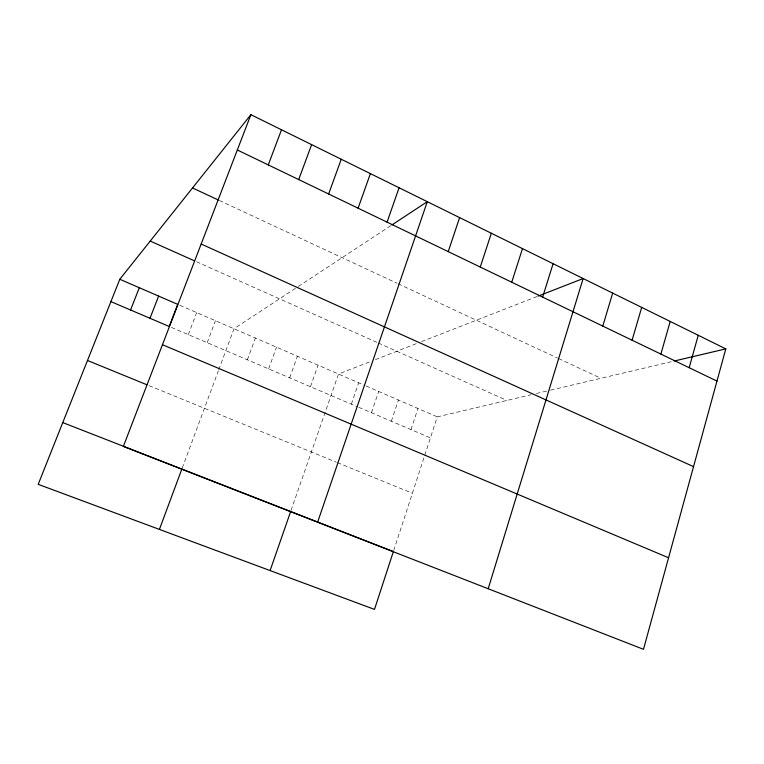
<?xml version="1.0" encoding="UTF-8"?>
<svg xmlns="http://www.w3.org/2000/svg" width="764" height="764" viewBox="0 0 764 764"><rect width="100%" height="100%" fill="white"/><g stroke="black" fill="none" stroke-linecap="round" stroke-linejoin="round"><path stroke-width="0.57" stroke-dasharray="3.82 2.86" d="M393.718 550.481L437.294 416.848L531.047 394.759M410.994 429.597L417.965 408.473M391.33 421.212L398.426 400.011M371.457 412.732L378.677 391.445M351.354 404.166L358.698 382.793M291.046 510.39L338.5 374.035L369.986 361.744M310.471 386.727L318.063 365.182M289.68 377.855L297.406 356.234M268.651 368.888L276.511 347.181M247.374 359.815L255.367 338.022M182.252 467.979L218.37 370.779M218.771 369.709L233.985 328.759L295.448 288.353M207.178 342.673L215.429 320.718M188.307 334.622L196.682 312.591M298.285 286.49L390.901 225.6M375.372 359.643L417.173 343.322M421.499 341.632L538.104 296.117M536.395 393.498L549.44 390.423M550.558 390.165L671.804 361.601M149.009 385.629L336.332 462.191M337.401 462.631L412.379 493.267M171.375 327.403L357.705 406.868M358.765 407.317L430.428 437.887M179.855 305.294L365.001 385.524M366.051 385.982L437.294 416.848M196.482 261.737L377.235 342.511M378.323 342.998L506.904 400.451M219.363 200.474L397.032 283.263M398.101 283.769L557.539 358.058M558.599 358.555L600.953 378.285"/><path stroke-width="1.15" d="M725.8 348.871L643.489 649.314L123.348 446.434L250.888 114.686L725.8 348.871L674.125 361.047M689.166 367.704L698.248 335.291M660.879 354.076L670.209 321.463M632.095 340.209L641.693 307.405M602.796 326.094L612.68 293.089M488.196 588.748L583.152 278.526L538.104 296.117M542.641 297.11L553.088 263.704M511.737 282.222L522.49 248.615M480.279 267.056L491.338 233.259M448.229 251.614L459.613 217.606M317.614 522.204L427.296 201.677L391.875 224.96M387.071 222.152L399.075 187.753M270.103 570.574L290.664 511.498M358.096 208.19L370.397 173.609M328.644 193.999L341.25 159.237M298.705 179.569L311.626 144.635M159.418 529.414L181.851 469.058M268.269 164.909L281.505 129.785M150.002 318.282L158.625 296.098M130.558 309.993L139.315 287.732M250.888 114.686L119.795 279.271L38.2 484.338L374.503 609.405L393.364 551.57L373.29 543.739M62.763 422.597L246.81 494.394M247.899 494.824L372.221 543.319M87.478 360.484L146.85 384.75M162.445 344.726L668.567 557.768M110.904 301.608L169.255 326.495L177.754 304.387L119.795 279.271M150.221 241.071L194.314 260.772M201.171 244.022L693.54 466.623M192.518 187.963L218.303 199.987M237.317 149.992L716.966 381.102"/></g></svg>
